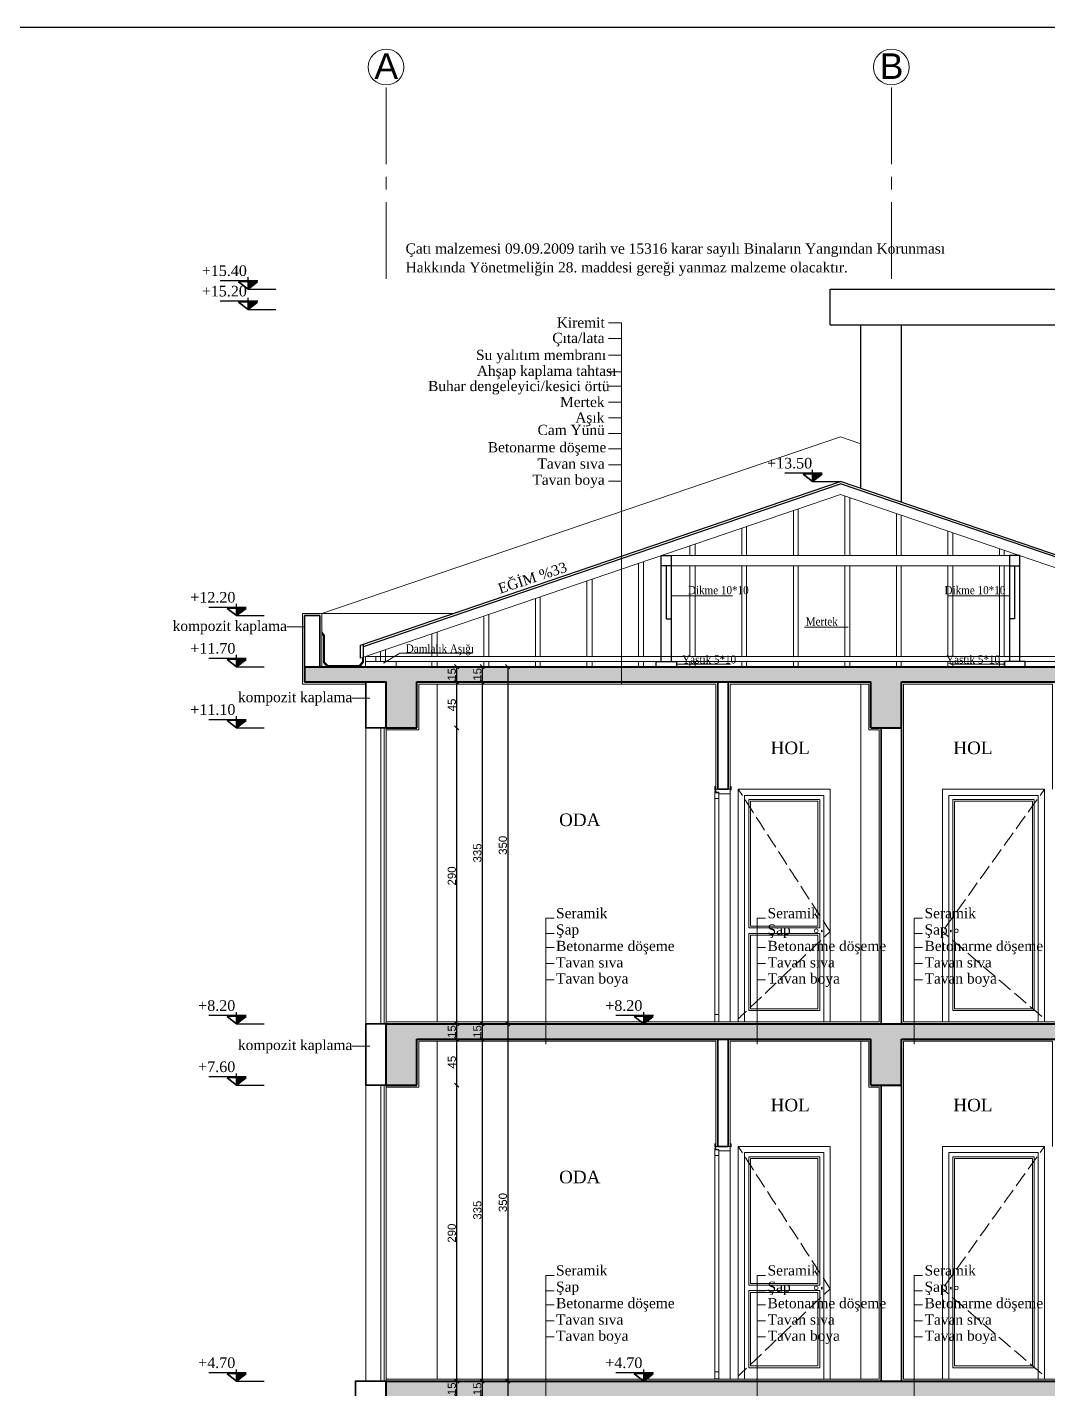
# Model space of a CAD drawing. Header units: centimetres. Extents: x 14449 to 53524, y -19051 to -10746.
# Drawn here: x 20336 to 21336, y -17917 to -16583 of the extents above; entities that cross this region are included whole.
import ezdxf

# ---------------------------------------------------------------- set-up
doc = ezdxf.new("R2010")
doc.units = ezdxf.units.CM
doc.linetypes.add('CENTER2', pattern=[112.5, 75, -12.5, 12.5, -12.5])
doc.linetypes.add('IZDUSUM1', pattern=[20, 7.5, -5, 7.5, 0])
doc.layers.add('KOT', color=1, linetype='Continuous')
doc.layers.add('Yazi', color=7, linetype='Continuous')
for name, color, linetype, lineweight in [('malzeme cizgisi', 242, 'Continuous', 20), ('P-AKS', 255, 'Continuous', 5), ('P-ÖLÇÜ İÇ', 243, 'Continuous', 0), ('rtm-duv tugla', 22, 'Continuous', 35), ('rtm-izdusum-üst ince', 8, 'IZDUSUM1', 5), ('rtm-kapı-ahsap', 35, 'Continuous', 13), ('rtm-kesit katmanı-04', 33, 'Continuous', 25), ('rtm-kesit katmanı-05', 153, 'Continuous', 20), ('rtm-kesit katmanı-06', 136, 'Continuous', 15), ('rtm-mhl-yazı-malzeme', 7, 'Continuous', 13), ('rtm-pen-ahsap', 35, 'Continuous', 13), ('rtm-sembol kot yazı', 7, 'Continuous', 20), ('rtm-sembol malzeme cizgisi', 242, 'Continuous', 20), ('rtm-sıva', 252, 'Continuous', 15), ('rtm-tarama-betonarme', 51, 'Continuous', 13), ('rtm-tas_betonarme', 50, 'Continuous', 40)]:
    doc.layers.add(name, color=color, linetype=linetype, lineweight=lineweight)
doc.styles.add('arial_1_18', font='arial.ttf', dxfattribs={"height": 0.2})
doc.styles.get("Standard").update_dxf_attribs({"font": 'arial.ttf'})
doc.styles.add('times new roman_1_18', font='times.ttf', dxfattribs={"height": 0.2})
doc.styles.add('VAZ-OLCU', font='times.ttf', dxfattribs={"height": 60})
doc.styles.add('ölçü', font='times.ttf', dxfattribs={"height": 10})
doc.dimstyles.new('İÇ ÖLÇÜ', dxfattribs={"dimtxt": 8, "dimasz": 4, "dimexe": 1.25, "dimexo": 0.625, "dimtad": 1, "dimdec": 0, "dimtxsty": 'Standard', "dimblk": 'OBLIQUE', "dimcen": 2.5, "dimse1": 1, "dimse2": 1, "dimclrd": 256, "dimclrt": 256, "dimadec": 0, "dimazin": 0, "dimtfac": 1, "dimtdec": 0, "dimtmove": 1, "dimatfit": 3, "dimldrblk": 'OBLIQUE', "dimfxl": 1, "dimarcsym": 0})
pattern_1 = [(45, (-13698.372, -11789.541), (-6.735192, 6.735192), []), (45, (-13691.6365, -11789.541), (-6.735192, 6.735192), [4.7625, -2.38125])]

# ---------------------------------------------------------------- blocks, each defined once
blk = doc.blocks.new('kotson')
at = {"layer": 'KOT'}
blk.add_hatch(color=256, dxfattribs=at).paths.add_polyline_path([(0.3, 13.6), (18, 0), (18, 13.6)])
for p, q in [((70, 16), (0, 16)), ((18, 0), (0.3, 13.6)), ((0.3, 13.6), (35.6, 13.6)), ((18, 0), (18, 21.9)), ((35.6, 13.6), (18, 0)), ((18, 0), (35.6, 13.6)), ((18, 0), (18, 13.6)), ((18, 0), (-33.7, 0))]:
    blk.add_line(p, q, dxfattribs=at)
blk = doc.blocks.new('_Oblique')
at = {"color": 0, "linetype": 'ByBlock', "lineweight": -2}
blk.add_line((-0.5, -0.5), (0.5, 0.5), dxfattribs=at)
blk = doc.blocks.new('*D4971')
at = {"layer": 'Defpoints', "color": 0, "lineweight": 30, "transparency": 16777216}
for p in [(20759.7, -17210), (20757.1, -17225), (20759.7, -17225)]:
    blk.add_point(p, dxfattribs=at)
at = {"layer": 'P-ÖLÇÜ İÇ', "lineweight": -2, "transparency": 16777216}
blk.add_line((20757.1, -17210), (20757.1, -17225), dxfattribs=at)
at = {"layer": 'P-ÖLÇÜ İÇ', "lineweight": -2, "transparency": 16777216, "xscale": 4, "yscale": 4, "zscale": 4}
for p, rotation in [((20757.1, -17210), 90), ((20757.1, -17225), 270)]:
    blk.add_blockref('_Oblique', p, dxfattribs=dict(at, rotation=rotation))
at = {"layer": 'P-ÖLÇÜ İÇ', "transparency": 16777216, "insert": (20752.4, -17217.5), "char_height": 8, "attachment_point": 5, "rotation": 90}
blk.add_mtext('15', dxfattribs=at)
blk = doc.blocks.new('*D4977')
at = {"layer": 'Defpoints', "color": 0, "lineweight": 30, "transparency": 16777216}
for p in [(20759.7, -17225), (20757.1, -17270), (20757.1, -17270)]:
    blk.add_point(p, dxfattribs=at)
at = {"layer": 'P-ÖLÇÜ İÇ', "lineweight": -2, "transparency": 16777216}
blk.add_line((20757.1, -17225), (20757.1, -17270), dxfattribs=at)
at = {"layer": 'P-ÖLÇÜ İÇ', "lineweight": -2, "transparency": 16777216, "xscale": 4, "yscale": 4, "zscale": 4}
for p, rotation in [((20757.1, -17225), 90), ((20757.1, -17270), 270)]:
    blk.add_blockref('_Oblique', p, dxfattribs=dict(at, rotation=rotation))
at = {"layer": 'P-ÖLÇÜ İÇ', "transparency": 16777216, "insert": (20752.4, -17247.5), "char_height": 8, "attachment_point": 5, "rotation": 90}
blk.add_mtext('45', dxfattribs=at)
blk = doc.blocks.new('*D4978')
at = {"layer": 'Defpoints', "color": 0, "lineweight": 30, "transparency": 16777216}
for p in [(20757.1, -17270), (20757.1, -17560), (20760.4, -17560)]:
    blk.add_point(p, dxfattribs=at)
at = {"layer": 'P-ÖLÇÜ İÇ', "lineweight": -2, "transparency": 16777216}
blk.add_line((20757.1, -17270), (20757.1, -17560), dxfattribs=at)
at = {"layer": 'P-ÖLÇÜ İÇ', "lineweight": -2, "transparency": 16777216, "xscale": 4, "yscale": 4, "zscale": 4}
for p, rotation in [((20757.1, -17270), 90), ((20757.1, -17560), 270)]:
    blk.add_blockref('_Oblique', p, dxfattribs=dict(at, rotation=rotation))
at = {"layer": 'P-ÖLÇÜ İÇ', "transparency": 16777216, "insert": (20752.4, -17415), "char_height": 8, "attachment_point": 5, "rotation": 90}
blk.add_mtext('290', dxfattribs=at)
blk = doc.blocks.new('*D4979')
at = {"layer": 'Defpoints', "color": 0, "lineweight": 30, "transparency": 16777216}
for p in [(20760.4, -17560), (20757.1, -17575), (20757.1, -17575)]:
    blk.add_point(p, dxfattribs=at)
at = {"layer": 'P-ÖLÇÜ İÇ', "lineweight": -2, "transparency": 16777216}
blk.add_line((20757.1, -17560), (20757.1, -17575), dxfattribs=at)
at = {"layer": 'P-ÖLÇÜ İÇ', "lineweight": -2, "transparency": 16777216, "xscale": 4, "yscale": 4, "zscale": 4}
for p, rotation in [((20757.1, -17560), 90), ((20757.1, -17575), 270)]:
    blk.add_blockref('_Oblique', p, dxfattribs=dict(at, rotation=rotation))
at = {"layer": 'P-ÖLÇÜ İÇ', "transparency": 16777216, "insert": (20752.4, -17567.5), "char_height": 8, "attachment_point": 5, "rotation": 90}
blk.add_mtext('15', dxfattribs=at)
blk = doc.blocks.new('*D4980')
at = {"layer": 'Defpoints', "color": 0, "lineweight": 30, "transparency": 16777216}
for p in [(20757.1, -17575), (20757.1, -17620), (20758.1, -17620)]:
    blk.add_point(p, dxfattribs=at)
at = {"layer": 'P-ÖLÇÜ İÇ', "lineweight": -2, "transparency": 16777216}
blk.add_line((20757.1, -17575), (20757.1, -17620), dxfattribs=at)
at = {"layer": 'P-ÖLÇÜ İÇ', "lineweight": -2, "transparency": 16777216, "xscale": 4, "yscale": 4, "zscale": 4}
for p, rotation in [((20757.1, -17575), 90), ((20757.1, -17620), 270)]:
    blk.add_blockref('_Oblique', p, dxfattribs=dict(at, rotation=rotation))
at = {"layer": 'P-ÖLÇÜ İÇ', "transparency": 16777216, "insert": (20752.4, -17597.5), "char_height": 8, "attachment_point": 5, "rotation": 90}
blk.add_mtext('45', dxfattribs=at)
blk = doc.blocks.new('*D4981')
at = {"layer": 'Defpoints', "color": 0, "lineweight": 30, "transparency": 16777216}
for p in [(20758.1, -17620), (20757.1, -17910), (20757.1, -17910)]:
    blk.add_point(p, dxfattribs=at)
at = {"layer": 'P-ÖLÇÜ İÇ', "lineweight": -2, "transparency": 16777216}
blk.add_line((20757.1, -17620), (20757.1, -17910), dxfattribs=at)
at = {"layer": 'P-ÖLÇÜ İÇ', "lineweight": -2, "transparency": 16777216, "xscale": 4, "yscale": 4, "zscale": 4}
for p, rotation in [((20757.1, -17620), 90), ((20757.1, -17910), 270)]:
    blk.add_blockref('_Oblique', p, dxfattribs=dict(at, rotation=rotation))
at = {"layer": 'P-ÖLÇÜ İÇ', "transparency": 16777216, "insert": (20752.4, -17765), "char_height": 8, "attachment_point": 5, "rotation": 90}
blk.add_mtext('290', dxfattribs=at)
blk = doc.blocks.new('*D4972')
at = {"layer": 'Defpoints', "color": 0, "lineweight": 30, "transparency": 16777216}
for p in [(20757.1, -17910), (20757.1, -17925), (20757.1, -17925)]:
    blk.add_point(p, dxfattribs=at)
at = {"layer": 'P-ÖLÇÜ İÇ', "lineweight": -2, "transparency": 16777216}
blk.add_line((20757.1, -17910), (20757.1, -17925), dxfattribs=at)
at = {"layer": 'P-ÖLÇÜ İÇ', "lineweight": -2, "transparency": 16777216, "xscale": 4, "yscale": 4, "zscale": 4}
for p, rotation in [((20757.1, -17910), 90), ((20757.1, -17925), 270)]:
    blk.add_blockref('_Oblique', p, dxfattribs=dict(at, rotation=rotation))
at = {"layer": 'P-ÖLÇÜ İÇ', "transparency": 16777216, "insert": (20752.4, -17917.5), "char_height": 8, "attachment_point": 5, "rotation": 90}
blk.add_mtext('15', dxfattribs=at)
blk = doc.blocks.new('*D4934')
at = {"layer": 'Defpoints', "color": 0, "lineweight": 30, "transparency": 16777216}
for p in [(20784.7, -17210), (20782.1, -17225), (20784.7, -17225)]:
    blk.add_point(p, dxfattribs=at)
at = {"layer": 'P-ÖLÇÜ İÇ', "lineweight": -2, "transparency": 16777216}
blk.add_line((20782.1, -17210), (20782.1, -17225), dxfattribs=at)
at = {"layer": 'P-ÖLÇÜ İÇ', "lineweight": -2, "transparency": 16777216, "xscale": 4, "yscale": 4, "zscale": 4}
for p, rotation in [((20782.1, -17210), 90), ((20782.1, -17225), 270)]:
    blk.add_blockref('_Oblique', p, dxfattribs=dict(at, rotation=rotation))
at = {"layer": 'P-ÖLÇÜ İÇ', "transparency": 16777216, "insert": (20777.4, -17217.5), "char_height": 8, "attachment_point": 5, "rotation": 90}
blk.add_mtext('15', dxfattribs=at)
blk = doc.blocks.new('*D4935')
at = {"layer": 'Defpoints', "color": 0, "lineweight": 30, "transparency": 16777216}
for p in [(20809.7, -17210), (20807.1, -17560), (20809.7, -17560)]:
    blk.add_point(p, dxfattribs=at)
at = {"layer": 'P-ÖLÇÜ İÇ', "lineweight": -2, "transparency": 16777216}
blk.add_line((20807.1, -17210), (20807.1, -17560), dxfattribs=at)
at = {"layer": 'P-ÖLÇÜ İÇ', "lineweight": -2, "transparency": 16777216, "xscale": 4, "yscale": 4, "zscale": 4}
for p, rotation in [((20807.1, -17210), 90), ((20807.1, -17560), 270)]:
    blk.add_blockref('_Oblique', p, dxfattribs=dict(at, rotation=rotation))
at = {"layer": 'P-ÖLÇÜ İÇ', "transparency": 16777216, "insert": (20802.4, -17385), "char_height": 8, "attachment_point": 5, "rotation": 90}
blk.add_mtext('350', dxfattribs=at)
blk = doc.blocks.new('*D4986')
at = {"layer": 'Defpoints', "color": 0, "lineweight": 30, "transparency": 16777216}
for p in [(20782.1, -17225), (20782.1, -17560), (20782.1, -17560)]:
    blk.add_point(p, dxfattribs=at)
at = {"layer": 'P-ÖLÇÜ İÇ', "lineweight": -2, "transparency": 16777216}
blk.add_line((20782.1, -17225), (20782.1, -17560), dxfattribs=at)
at = {"layer": 'P-ÖLÇÜ İÇ', "lineweight": -2, "transparency": 16777216, "xscale": 4, "yscale": 4, "zscale": 4}
for p, rotation in [((20782.1, -17225), 90), ((20782.1, -17560), 270)]:
    blk.add_blockref('_Oblique', p, dxfattribs=dict(at, rotation=rotation))
at = {"layer": 'P-ÖLÇÜ İÇ', "transparency": 16777216, "insert": (20777.4, -17392.5), "char_height": 8, "attachment_point": 5, "rotation": 90}
blk.add_mtext('335', dxfattribs=at)
blk = doc.blocks.new('*D4987')
at = {"layer": 'Defpoints', "color": 0, "lineweight": 30, "transparency": 16777216}
for p in [(20782.1, -17560), (20782.1, -17575), (20782.1, -17575)]:
    blk.add_point(p, dxfattribs=at)
at = {"layer": 'P-ÖLÇÜ İÇ', "lineweight": -2, "transparency": 16777216}
blk.add_line((20782.1, -17560), (20782.1, -17575), dxfattribs=at)
at = {"layer": 'P-ÖLÇÜ İÇ', "lineweight": -2, "transparency": 16777216, "xscale": 4, "yscale": 4, "zscale": 4}
for p, rotation in [((20782.1, -17560), 90), ((20782.1, -17575), 270)]:
    blk.add_blockref('_Oblique', p, dxfattribs=dict(at, rotation=rotation))
at = {"layer": 'P-ÖLÇÜ İÇ', "transparency": 16777216, "insert": (20777.4, -17567.5), "char_height": 8, "attachment_point": 5, "rotation": 90}
blk.add_mtext('15', dxfattribs=at)
blk = doc.blocks.new('*D4988')
at = {"layer": 'Defpoints', "color": 0, "lineweight": 30, "transparency": 16777216}
for p in [(20782.1, -17575), (20782.1, -17910), (20782.1, -17910)]:
    blk.add_point(p, dxfattribs=at)
at = {"layer": 'P-ÖLÇÜ İÇ', "lineweight": -2, "transparency": 16777216}
blk.add_line((20782.1, -17575), (20782.1, -17910), dxfattribs=at)
at = {"layer": 'P-ÖLÇÜ İÇ', "lineweight": -2, "transparency": 16777216, "xscale": 4, "yscale": 4, "zscale": 4}
for p, rotation in [((20782.1, -17575), 90), ((20782.1, -17910), 270)]:
    blk.add_blockref('_Oblique', p, dxfattribs=dict(at, rotation=rotation))
at = {"layer": 'P-ÖLÇÜ İÇ', "transparency": 16777216, "insert": (20777.4, -17742.5), "char_height": 8, "attachment_point": 5, "rotation": 90}
blk.add_mtext('335', dxfattribs=at)
blk = doc.blocks.new('*D4989')
at = {"layer": 'Defpoints', "color": 0, "lineweight": 30, "transparency": 16777216}
for p in [(20782.1, -17910), (20782.1, -17925), (20782.1, -17925)]:
    blk.add_point(p, dxfattribs=at)
at = {"layer": 'P-ÖLÇÜ İÇ', "lineweight": -2, "transparency": 16777216}
blk.add_line((20782.1, -17910), (20782.1, -17925), dxfattribs=at)
at = {"layer": 'P-ÖLÇÜ İÇ', "lineweight": -2, "transparency": 16777216, "xscale": 4, "yscale": 4, "zscale": 4}
for p, rotation in [((20782.1, -17910), 90), ((20782.1, -17925), 270)]:
    blk.add_blockref('_Oblique', p, dxfattribs=dict(at, rotation=rotation))
at = {"layer": 'P-ÖLÇÜ İÇ', "transparency": 16777216, "insert": (20777.4, -17917.5), "char_height": 8, "attachment_point": 5, "rotation": 90}
blk.add_mtext('15', dxfattribs=at)
blk = doc.blocks.new('*D4990')
at = {"layer": 'Defpoints', "color": 0, "lineweight": 30, "transparency": 16777216}
for p in [(20807.1, -17560), (20807.1, -17910), (20807.1, -17910)]:
    blk.add_point(p, dxfattribs=at)
at = {"layer": 'P-ÖLÇÜ İÇ', "lineweight": -2, "transparency": 16777216}
blk.add_line((20807.1, -17560), (20807.1, -17910), dxfattribs=at)
at = {"layer": 'P-ÖLÇÜ İÇ', "lineweight": -2, "transparency": 16777216, "xscale": 4, "yscale": 4, "zscale": 4}
for p, rotation in [((20807.1, -17560), 90), ((20807.1, -17910), 270)]:
    blk.add_blockref('_Oblique', p, dxfattribs=dict(at, rotation=rotation))
at = {"layer": 'P-ÖLÇÜ İÇ', "transparency": 16777216, "insert": (20802.4, -17735), "char_height": 8, "attachment_point": 5, "rotation": 90}
blk.add_mtext('350', dxfattribs=at)
blk = doc.blocks.new('*D4991')
at = {"layer": 'Defpoints', "color": 0, "lineweight": 30, "transparency": 16777216}
for p in [(20807.1, -17910), (20807.1, -18360), (20807.1, -18360)]:
    blk.add_point(p, dxfattribs=at)
at = {"layer": 'P-ÖLÇÜ İÇ', "lineweight": -2, "transparency": 16777216}
blk.add_line((20807.1, -17910), (20807.1, -18360), dxfattribs=at)
at = {"layer": 'P-ÖLÇÜ İÇ', "lineweight": -2, "transparency": 16777216, "xscale": 4, "yscale": 4, "zscale": 4}
for p, rotation in [((20807.1, -17910), 90), ((20807.1, -18360), 270)]:
    blk.add_blockref('_Oblique', p, dxfattribs=dict(at, rotation=rotation))
at = {"layer": 'P-ÖLÇÜ İÇ', "transparency": 16777216, "insert": (20802.4, -18135), "char_height": 8, "attachment_point": 5, "rotation": 90}
blk.add_mtext('450', dxfattribs=at)

msp = doc.modelspace()

# ---------------------------------------------------------------- hatches: boundary and pattern name
at = {"layer": 'rtm-tarama-betonarme'}
h = msp.add_hatch(dxfattribs=at)
h.set_pattern_fill('ANSI33', color=256, scale=1.5, style=0)
h.set_pattern_definition(pattern_1)
h.paths.add_polyline_path([(20987.6, -17210), (20608, -17210), (20608, -17225), (20688, -17225), (20688, -17270), (20718, -17270), (20718, -17225), (20987.6, -17225)])
h.paths.add_polyline_path([(21658, -17210), (20987.6, -17210), (20987.6, -17225), (21163, -17225), (21163, -17270), (21193, -17270), (21193, -17225), (21553, -17225), (21553, -17270), (21578, -17270), (21578, -17225), (21658, -17225)])
h = msp.add_hatch(dxfattribs=at)
h.set_pattern_fill('ANSI33', color=256, scale=1.5, style=0)
h.set_pattern_definition([(45, (-13698.372, -11439.541), (-6.735192, 6.735192), []), (45, (-13691.6365, -11439.541), (-6.735192, 6.735192), [4.7625, -2.38125])])
h.paths.add_polyline_path([(21193, -17575), (21553, -17575), (21553, -17620), (21578, -17620), (21578, -17560), (20688, -17560), (20688, -17620), (20718, -17620), (20718, -17575), (21163, -17575), (21163, -17620), (21193, -17620)])
h = msp.add_hatch(dxfattribs=at)
h.set_pattern_fill('ANSI33', color=256, scale=1.5, style=0)
h.set_pattern_definition(pattern_1)
h.paths.add_polyline_path([(21193, -17925), (21553, -17925), (21553, -17970), (21578, -17970), (21578, -17910), (20688, -17910), (20688, -17970), (20718, -17970), (20718, -17925), (21163, -17925), (21163, -17970), (21193, -17970)])

# ---------------------------------------------------------------- linework, layer by layer
at = {"color": 2, "lineweight": 25}
msp.add_lwpolyline([(19683, -16583.5), (22043.1, -16583.5), (22043.1, -18783.5), (19683, -18783.5)], close=True, dxfattribs=at)
at = {"layer": 'malzeme cizgisi'}
for p, q in [((20918.6, -16873.2), (20905.8, -16873.2)), ((20918.6, -17227), (20918.6, -16873.2)), ((20918.6, -16888.3), (20905.8, -16888.3)), ((20918.6, -16904.9), (20905.8, -16904.9)), ((20918.6, -16921), (20905.8, -16921)), ((20918.6, -16935.3), (20905.8, -16935.3)), ((20918.6, -16950.9), (20905.8, -16950.9)), ((20918.6, -16966.2), (20905.8, -16966.2)), ((20918.6, -16981.5), (20905.8, -16981.5)), ((20918.6, -16996.5), (20905.8, -16996.5)), ((20918.6, -17012.3), (20905.8, -17012.3)), ((20918.6, -17028.1), (20905.8, -17028.1)), ((20852.5, -17456.5), (20844.4, -17456.5)), ((20844.4, -17456.5), (20844.4, -17580)), ((21059.7, -17456.5), (21051.6, -17456.5)), ((21051.6, -17456.5), (21051.6, -17580)), ((21213.5, -17456.5), (21205.4, -17456.5)), ((21205.4, -17456.5), (21205.4, -17580)), ((20852.5, -17471.5), (20844.4, -17471.5)), ((21059.7, -17471.5), (21051.6, -17471.5)), ((21213.5, -17471.5), (21205.4, -17471.5)), ((20844.4, -17485.1), (20852.5, -17485.1)), ((21051.6, -17485.1), (21059.7, -17485.1)), ((21205.4, -17485.1), (21213.5, -17485.1)), ((20844.4, -17500.9), (20852.5, -17500.9)), ((21051.6, -17500.9), (21059.7, -17500.9)), ((21205.4, -17500.9), (21213.5, -17500.9)), ((20844.4, -17516.7), (20852.5, -17516.7)), ((21051.6, -17516.7), (21059.7, -17516.7)), ((21205.4, -17516.7), (21213.5, -17516.7)), ((20852.5, -17806.5), (20844.4, -17806.5)), ((20844.4, -17806.5), (20844.4, -17930)), ((21059.7, -17806.5), (21051.6, -17806.5)), ((21051.6, -17806.5), (21051.6, -17930)), ((21213.5, -17806.5), (21205.4, -17806.5)), ((21205.4, -17806.5), (21205.4, -17930)), ((20852.5, -17821.5), (20844.4, -17821.5)), ((21059.7, -17821.5), (21051.6, -17821.5)), ((21213.5, -17821.5), (21205.4, -17821.5)), ((20844.4, -17835.1), (20852.5, -17835.1)), ((21051.6, -17835.1), (21059.7, -17835.1)), ((21205.4, -17835.1), (21213.5, -17835.1)), ((20844.4, -17850.9), (20852.5, -17850.9)), ((21051.6, -17850.9), (21059.7, -17850.9)), ((21205.4, -17850.9), (21213.5, -17850.9)), ((20844.4, -17866.7), (20852.5, -17866.7)), ((21051.6, -17866.7), (21059.7, -17866.7)), ((21205.4, -17866.7), (21213.5, -17866.7))]:
    msp.add_line(p, q, dxfattribs=at)
at = {"layer": 'P-AKS', "linetype": 'CENTER2'}
for points in [[(20688, -16830), (20688, -16640)], [(21183, -16830), (21183, -16640)]]:
    msp.add_lwpolyline(points, dxfattribs=at)
at = {"layer": 'P-AKS', "linetype": 'Continuous'}
for centre in [(20688, -16622.5), (21183, -16622.5)]:
    msp.add_circle(centre, 17.5, dxfattribs=at)
at = {"layer": 'P-ÖLÇÜ İÇ'}
for points in [[(20664.8, -17201), (20664.8, -17205.3), (20661.7, -17209), (20630.9, -17209), (20627.8, -17205.6), (20627.8, -17179.3), (20625, -17175.8)], [(20665.8, -17200.6), (20665.8, -17205.6), (20662.2, -17210), (20630.4, -17210), (20626.8, -17206), (20626.8, -17179.7), (20625, -17177.5)]]:
    msp.add_lwpolyline(points, dxfattribs=at)
at = {"layer": 'rtm-duv tugla'}
for p, q in [((20608, -17210), (20608, -17160)), ((20608, -17160), (20623, -17160)), ((20623, -17160), (20623, -17210)), ((21013, -17330), (21013, -17225)), ((21023, -17330), (21023, -17225)), ((21173, -17560), (21173, -17270)), ((21193, -17560), (21193, -17270)), ((21023, -17330), (21013, -17330)), ((21013, -17680), (21013, -17575)), ((21023, -17680), (21023, -17575)), ((21173, -17910), (21173, -17620)), ((21193, -17910), (21193, -17620)), ((21023, -17680), (21013, -17680))]:
    msp.add_line(p, q, dxfattribs=at)
for points in [[(20688, -17270), (20668, -17270), (20668, -17225), (20688, -17225), (20688, -17270)], [(20688, -17620), (20668, -17620), (20668, -17560), (20688, -17560), (20688, -17620)], [(20688, -17970), (20658, -17970), (20658, -17910), (20688, -17910), (20688, -17970)]]:
    msp.add_lwpolyline(points, dxfattribs=at)
at = {"layer": 'rtm-izdusum-üst ince', "lineweight": 9}
for points in [[(21033, -17330), (21123, -17469.6), (21033, -17555)], [(21333, -17330), (21233, -17469.6), (21333, -17555)], [(21033, -17680), (21123, -17819.6), (21033, -17905)], [(21333, -17680), (21233, -17819.6), (21333, -17905)]]:
    msp.add_lwpolyline(points, dxfattribs=at)
at = {"layer": 'rtm-kapı-ahsap'}
for p, q in [((21010.1, -17330.6), (21010.1, -17327.5)), ((21010.1, -17327.5), (21011, -17327.5)), ((21011, -17327.5), (21011, -17330.6)), ((21026.2, -17327.5), (21025, -17327.5)), ((21025, -17327.5), (21025, -17330.6)), ((21026.2, -17330.6), (21026.2, -17327.5)), ((21010, -17557.9), (21010, -17332)), ((21011, -17332), (21010, -17332)), ((21010, -17339.1), (21013.9, -17339.1)), ((21011, -17330.6), (21010.1, -17330.6)), ((21011, -17330), (21025, -17330)), ((21011, -17330), (21011, -17333)), ((21011, -17333.5), (21011, -17332)), ((21011, -17333), (21014, -17333)), ((21013.9, -17333.5), (21011, -17333.5)), ((21013.9, -17333.5), (21013.9, -17557.9)), ((21014, -17333), (21014, -17334.5)), ((21014, -17334.5), (21025, -17334.5)), ((21025, -17334.5), (21025, -17330)), ((21025, -17330.6), (21026.2, -17330.6)), ((21025, -17334.5), (21025, -17558)), ((21010, -17550.9), (21013.9, -17550.9)), ((21013.9, -17557.9), (21010, -17557.9)), ((21010, -17907.9), (21010, -17682)), ((21011, -17682), (21010, -17682)), ((21010, -17689.1), (21013.9, -17689.1)), ((21010.1, -17680.6), (21010.1, -17677.5)), ((21010.1, -17677.5), (21011, -17677.5)), ((21011, -17680.6), (21010.1, -17680.6)), ((21011, -17677.5), (21011, -17680.6)), ((21011, -17680), (21025, -17680)), ((21011, -17680), (21011, -17683)), ((21011, -17683.5), (21011, -17682)), ((21011, -17683), (21014, -17683)), ((21013.9, -17683.5), (21011, -17683.5)), ((21013.9, -17683.5), (21013.9, -17907.9)), ((21014, -17683), (21014, -17684.5)), ((21014, -17684.5), (21025, -17684.5)), ((21026.2, -17677.5), (21025, -17677.5)), ((21025, -17677.5), (21025, -17680.6)), ((21025, -17684.5), (21025, -17680)), ((21025, -17680.6), (21026.2, -17680.6)), ((21025, -17684.5), (21025, -17908)), ((21026.2, -17680.6), (21026.2, -17677.5)), ((21010, -17900.9), (21013.9, -17900.9)), ((21013.9, -17907.9), (21010, -17907.9))]:
    msp.add_line(p, q, dxfattribs=at)
at = {"layer": 'rtm-kapı-ahsap', "const_width": 0.388}
for points in [[(21010.5, -17331.1, -1), (21010.5, -17331.7, -1)], [(21010.5, -17681.1, -1), (21010.5, -17681.7, -1)]]:
    msp.add_lwpolyline(points, format="xyb", close=True, dxfattribs=at)
at = {"layer": 'rtm-kesit katmanı-04', "lineweight": 30}
for p, q in [((21123, -16875), (21123, -16840)), ((21123, -16840), (21628, -16840)), ((21123, -16875), (21628, -16875)), ((21153, -17035.4), (21153, -16875)), ((21193, -17049.1), (21193, -16875)), ((20662.8, -17189), (21133, -17028.6)), ((20665.8, -17190.1), (21133, -17030.7)), ((21603.2, -17189), (21133, -17028.6)), ((21600.2, -17190.1), (21133, -17030.7)), ((20662.8, -17201.6), (20662.8, -17189)), ((20665.8, -17200.6), (20665.8, -17187.9))]:
    msp.add_line(p, q, dxfattribs=at)
at = {"layer": 'rtm-kesit katmanı-04', "lineweight": 20}
for p, q in [((20662.8, -17201.6), (21133, -17041.3)), ((21603.2, -17201.6), (21133, -17041.3)), ((20967.4, -17101.2), (21298.7, -17101.2)), ((21298.7, -17111.3), (20967.4, -17111.3))]:
    msp.add_line(p, q, dxfattribs=at)
at = {"layer": 'rtm-kesit katmanı-04', "lineweight": 9}
for p, q in [((21116.9, -17336.1), (21039.2, -17336.1)), ((21039.2, -17336.1), (21039.2, -17558)), ((21116.9, -17336.1), (21116.9, -17558)), ((21239.2, -17336.1), (21239.2, -17558)), ((21239.2, -17336.1), (21326.9, -17336.1)), ((21326.9, -17336.1), (21326.9, -17558)), ((21116.9, -17686.1), (21039.2, -17686.1)), ((21039.2, -17686.1), (21039.2, -17908)), ((21116.9, -17686.1), (21116.9, -17908)), ((21239.2, -17686.1), (21239.2, -17908)), ((21239.2, -17686.1), (21326.9, -17686.1)), ((21326.9, -17686.1), (21326.9, -17908))]:
    msp.add_line(p, q, dxfattribs=at)
at = {"layer": 'rtm-kesit katmanı-04'}
for points in [[(20957.4, -17205), (20957.4, -17101.2)], [(20967.4, -17101.2), (20967.4, -17205)], [(21298.7, -17101.2), (21298.7, -17205)], [(21308.7, -17205), (21308.7, -17101.2)], [(20962.4, -17111.3), (20962.4, -17163.2)], [(21303.7, -17111.3), (21303.7, -17163.2)], [(20962.4, -17163.2), (20967.4, -17163.2)], [(21303.7, -17163.2), (21298.7, -17163.2)], [(20952.4, -17205), (20972.4, -17205)], [(20952.4, -17205), (20952.4, -17210)], [(20972.4, -17205), (20972.4, -17210)], [(21313.7, -17205), (21293.7, -17205)], [(21293.7, -17205), (21293.7, -17210)], [(21313.7, -17205), (21313.7, -17210)]]:
    msp.add_lwpolyline(points, dxfattribs=at)
for points in [[(20957.4, -17101.2), (20967.4, -17101.2), (20967.4, -17111.3), (20957.4, -17111.3)], [(21308.7, -17101.2), (21298.7, -17101.2), (21298.7, -17111.3), (21308.7, -17111.3)]]:
    msp.add_lwpolyline(points, close=True, dxfattribs=at)
at = {"layer": 'rtm-kesit katmanı-04', "lineweight": 9}
for points in [[(21033, -17558), (21033, -17330), (21123, -17330), (21123, -17558)], [(21333, -17558), (21333, -17330), (21233, -17330), (21233, -17558)], [(21033, -17908), (21033, -17680), (21123, -17680), (21123, -17908)], [(21333, -17908), (21333, -17680), (21233, -17680), (21233, -17908)]]:
    msp.add_lwpolyline(points, dxfattribs=at)
at = {"layer": 'rtm-kesit katmanı-05'}
for p, q in [((21137.5, -17101.2), (21137.5, -17042.8)), ((21142.2, -17044.4), (21142.2, -17101.2)), ((21087, -17101.2), (21087, -17057)), ((21091.7, -17055.4), (21091.7, -17101.2)), ((21187.9, -17101.2), (21187.9, -17060)), ((21192.7, -17061.6), (21192.7, -17101.2)), ((21036.5, -17101.2), (21036.5, -17074.2)), ((21041.2, -17072.6), (21041.2, -17101.2)), ((21238.4, -17101.2), (21238.4, -17077.2)), ((21243.1, -17078.8), (21243.1, -17101.2)), ((20985.6, -17101.2), (20985.6, -17091.6)), ((20990.8, -17089.8), (20990.8, -17101.2)), ((21288.9, -17101.2), (21288.9, -17094.4)), ((21293.6, -17096), (21293.6, -17101.2)), ((20935.2, -17200), (20935.2, -17108.8)), ((20940.3, -17107), (20940.3, -17200)), ((20985.6, -17200), (20985.6, -17111.3)), ((20990.8, -17111.3), (20990.8, -17200)), ((21036.5, -17200), (21036.5, -17111.3)), ((21041.2, -17111.3), (21041.2, -17200)), ((21087, -17200), (21087, -17111.3)), ((21091.7, -17111.3), (21091.7, -17200)), ((21137.5, -17200), (21137.5, -17111.3)), ((21142.2, -17111.3), (21142.2, -17200)), ((21187.9, -17200), (21187.9, -17111.3)), ((21192.7, -17111.3), (21192.7, -17200)), ((21238.4, -17200), (21238.4, -17111.3)), ((21243.1, -17111.3), (21243.1, -17200)), ((21288.9, -17200), (21288.9, -17111.3)), ((21293.6, -17111.3), (21293.6, -17200)), ((20884.7, -17200), (20884.7, -17126)), ((20889.8, -17124.2), (20889.8, -17200)), ((20838.9, -17141.6), (20838.9, -17200)), ((20834.2, -17200), (20834.2, -17143.2)), ((20783.8, -17200), (20783.8, -17160.4)), ((20788.5, -17158.8), (20788.5, -17200)), ((20732.9, -17200), (20732.9, -17177.8)), ((20738, -17176), (20738, -17200)), ((20732.9, -17210), (20732.9, -17205)), ((20738, -17205), (20738, -17210)), ((20783.8, -17210), (20783.8, -17205)), ((20788.5, -17205), (20788.5, -17210)), ((20834.2, -17210), (20834.2, -17205)), ((20838.9, -17205), (20838.9, -17210)), ((20884.7, -17210), (20884.7, -17205)), ((20889.8, -17205), (20889.8, -17210)), ((20935.2, -17210), (20935.2, -17205)), ((20940.3, -17205), (20940.3, -17210)), ((20985.6, -17210), (20985.6, -17205)), ((20990.8, -17205), (20990.8, -17210)), ((21036.5, -17210), (21036.5, -17205)), ((21041.2, -17205), (21041.2, -17210)), ((21087, -17210), (21087, -17205)), ((21091.7, -17205), (21091.7, -17210)), ((21137.5, -17210), (21137.5, -17205)), ((21142.2, -17205), (21142.2, -17210)), ((21187.9, -17210), (21187.9, -17205)), ((21192.7, -17205), (21192.7, -17210)), ((21238.4, -17210), (21238.4, -17205)), ((21243.1, -17205), (21243.1, -17210)), ((21288.9, -17210), (21288.9, -17205)), ((21293.6, -17205), (21293.6, -17210))]:
    msp.add_line(p, q, dxfattribs=at)
at = {"layer": 'rtm-kesit katmanı-05', "lineweight": 9}
for p, q in [((21244.9, -17341.9), (21244.9, -17468.5)), ((21321.1, -17341.9), (21244.9, -17341.9)), ((21244.9, -17341.9), (21244.9, -17341.9)), ((21321.1, -17464.2), (21321.1, -17341.9)), ((21321.1, -17545.1), (21321.1, -17346.6)), ((21112.8, -17466), (21043.2, -17466)), ((21112.9, -17471.3), (21043.2, -17471.3)), ((21244.9, -17468.8), (21244.9, -17545.1)), ((21244.9, -17545.1), (21321.1, -17545.1)), ((21244.9, -17691.9), (21244.9, -17818.5)), ((21321.1, -17691.9), (21244.9, -17691.9)), ((21244.9, -17691.9), (21244.9, -17691.9)), ((21321.1, -17814.2), (21321.1, -17691.9)), ((21321.1, -17895.1), (21321.1, -17696.6)), ((21112.8, -17816), (21043.2, -17816)), ((21112.9, -17821.3), (21043.2, -17821.3)), ((21244.9, -17818.8), (21244.9, -17895.1)), ((21244.9, -17895.1), (21321.1, -17895.1))]:
    msp.add_line(p, q, dxfattribs=at)
at = {"layer": 'rtm-kesit katmanı-05'}
for points in [[(20682.4, -17205), (20682.4, -17195)], [(20687.5, -17193.2), (20687.5, -17205)], [(20952.4, -17205), (20972.4, -17205)], [(20952.4, -17205), (20952.4, -17210)], [(20972.4, -17205), (20972.4, -17210)], [(21313.7, -17205), (21293.7, -17205)], [(21293.7, -17205), (21293.7, -17210)], [(21313.7, -17205), (21313.7, -17210)]]:
    msp.add_lwpolyline(points, dxfattribs=at)
at = {"layer": 'rtm-kesit katmanı-05', "lineweight": 9}
for points in [[(21043.2, -17466), (21043.2, -17340.1), (21112.9, -17340.1)], [(21112.9, -17340.1), (21112.9, -17466)], [(21322.9, -17466), (21322.9, -17340.1), (21243.2, -17340.1)], [(21243.2, -17340.1), (21243.2, -17466)], [(21243.2, -17455.4), (21243.2, -17546.9), (21322.9, -17546.9), (21322.9, -17344.1)], [(21112.9, -17471.3), (21112.9, -17546.9), (21043.2, -17546.9), (21043.2, -17471.3)], [(21044.9, -17473.1), (21111.1, -17473.1), (21111.1, -17545.1), (21044.9, -17545.1), (21044.9, -17473.1)], [(21043.2, -17816), (21043.2, -17690.1), (21112.9, -17690.1)], [(21112.9, -17690.1), (21112.9, -17816)], [(21322.9, -17816), (21322.9, -17690.1), (21243.2, -17690.1)], [(21243.2, -17690.1), (21243.2, -17816)], [(21243.2, -17805.4), (21243.2, -17896.9), (21322.9, -17896.9), (21322.9, -17694.1)], [(21112.9, -17821.3), (21112.9, -17896.9), (21043.2, -17896.9), (21043.2, -17821.3)], [(21044.9, -17823.1), (21111.1, -17823.1), (21111.1, -17895.1), (21044.9, -17895.1), (21044.9, -17823.1)]]:
    msp.add_lwpolyline(points, dxfattribs=at)
for points in [[(21111.1, -17341.9), (21111.1, -17464.2), (21044.9, -17464.2), (21044.9, -17341.9), (21111.1, -17341.9)], [(21111.1, -17691.9), (21111.1, -17814.2), (21044.9, -17814.2), (21044.9, -17691.9), (21111.1, -17691.9)]]:
    msp.add_lwpolyline(points, close=True, dxfattribs=at)
at = {"layer": 'rtm-kesit katmanı-06'}
for points in [[(20677.8, -17200), (20667.8, -17200), (20667.8, -17205), (20677.8, -17205), (20677.8, -17200)], [(20697.8, -17205), (20667.8, -17205), (20667.8, -17210), (20697.8, -17210), (20697.8, -17205)], [(20677.8, -17200), (21588.2, -17200)], [(20677.8, -17205), (21588.2, -17205)]]:
    msp.add_lwpolyline(points, dxfattribs=at)
at = {"layer": 'rtm-kesit katmanı-06', "lineweight": 9}
for centre in [(21109.4, -17468.7), (21246.7, -17468.7), (21109.4, -17818.7), (21246.7, -17818.7)]:
    msp.add_circle(centre, 1.78, dxfattribs=at)
for centre in [(21114.9, -17469), (21114.9, -17819)]:
    msp.add_ellipse(centre, major_axis=(0, 0.931), ratio=0.398742, start_param=3.141593, end_param=9.424778, dxfattribs=at)
at = {"layer": 'rtm-kesit katmanı-06', "lineweight": 9, "extrusion": (0, 0, -1)}
for centre in [(21241.2, -17469), (21241.2, -17819)]:
    msp.add_ellipse(centre, major_axis=(0, 0.931), ratio=0.398742, start_param=3.141593, end_param=9.424778, dxfattribs=at)
at = {"layer": 'rtm-mhl-yazı-malzeme', "linetype": 'Continuous', "lineweight": 0}
for p, q in [((20608, -17171.1), (20590.9, -17171.1)), ((20672.1, -17240.9), (20654.9, -17240.9)), ((20672.1, -17581.7), (20654.9, -17581.7))]:
    msp.add_line(p, q, dxfattribs=at)
at = {"layer": 'rtm-pen-ahsap'}
for points in [[(20683, -17270), (20683, -17560)], [(20686, -17560), (20686, -17270)], [(20683, -17620), (20683, -17910)], [(20686, -17910), (20686, -17620)]]:
    msp.add_lwpolyline(points, dxfattribs=at)
at = {"layer": 'rtm-sembol malzeme cizgisi'}
for points in [[(20967.4, -17140.6), (21027.4, -17140.6)], [(21298.7, -17140.6), (21238.7, -17140.6)], [(21140.7, -17171.3), (21097.9, -17171.3)], [(20701.5, -17196.7), (20685.3, -17206.7)], [(20701.5, -17196.7), (20772.6, -17196.7)], [(21025.3, -17207.5), (20972.4, -17207.5)], [(21240.8, -17207.5), (21293.7, -17207.5)]]:
    msp.add_lwpolyline(points, dxfattribs=at)
at = {"layer": 'rtm-sıva'}
for p, q in [((20625, -17158), (21133, -16984.7)), ((21153, -16991.6), (21133, -16984.7)), ((20625, -17158), (20662, -17158)), ((20625, -17158), (20753.7, -17158)), ((20738, -17558), (20738, -17227)), ((21153, -17227), (21153, -17558)), ((20668, -17270), (20668, -17560)), ((20688, -17270), (20688, -17560)), ((20738, -17908), (20738, -17577)), ((21153, -17577), (21153, -17908)), ((20668, -17620), (20668, -17910)), ((20688, -17620), (20688, -17910))]:
    msp.add_line(p, q, dxfattribs=at)
for points in [[(20668, -17227), (20606, -17227), (20606, -17158), (20625, -17158), (20625, -17210)], [(21025, -17330), (21025, -17227), (21161, -17227), (21161, -17272), (21171, -17272), (21171, -17558), (20688, -17558)], [(20688, -17272), (20720, -17272), (20720, -17227), (21011, -17227), (21011, -17330.6)], [(21566.4, -17378), (21561, -17378), (21561, -17558), (21195, -17558), (21195, -17227), (21341, -17227), (21341, -17330)], [(21025, -17680), (21025, -17577), (21161, -17577), (21161, -17622), (21171, -17622), (21171, -17908), (20688, -17908)], [(20688, -17622), (20720, -17622), (20720, -17577), (21011, -17577), (21011, -17680.6)], [(21566.4, -17728), (21561, -17728), (21561, -17908), (21195, -17908), (21195, -17577), (21341, -17577), (21341, -17680)]]:
    msp.add_lwpolyline(points, dxfattribs=at)
at = {"layer": 'rtm-tas_betonarme'}
for p, q in [((20608, -17210), (21658, -17210)), ((20608, -17210), (20608, -17225)), ((20608, -17225), (20688, -17225)), ((20688, -17270), (20688, -17225)), ((20718, -17225), (21163, -17225)), ((20718, -17270), (20718, -17225)), ((21163, -17270), (21163, -17225)), ((21193, -17225), (21553, -17225)), ((21193, -17270), (21193, -17225)), ((20688, -17270), (20718, -17270)), ((21163, -17270), (21193, -17270)), ((20688, -17560), (21578, -17560)), ((20688, -17620), (20688, -17560)), ((20718, -17575), (21163, -17575)), ((20718, -17620), (20718, -17575)), ((21163, -17620), (21163, -17575)), ((21193, -17575), (21553, -17575)), ((21193, -17620), (21193, -17575)), ((20688, -17620), (20718, -17620)), ((21163, -17620), (21193, -17620)), ((20688, -17910), (21578, -17910)), ((20688, -17970), (20688, -17910))]:
    msp.add_line(p, q, dxfattribs=at)

# ---------------------------------------------------------------- block references
at = {"layer": 'KOT', "xscale": -0.525, "yscale": 0.525, "zscale": 0.525}
for p in [(20562.2, -16840), (20562.2, -16860), (21115.3, -17028.6), (20551, -17160), (20551, -17210), (20551, -17270), (20551, -17560), (20949.8, -17560), (20551, -17620), (20551, -17910), (20949.8, -17910)]:
    msp.add_blockref('kotson', p, dxfattribs=at)

# ---------------------------------------------------------------- texts
at = {"layer": 'P-AKS', "linetype": 'Continuous', "style": 'arial_1_18'}
for s, p in [('A', (20676.5, -16634.1)), ('B', (21171.5, -16634.1))]:
    msp.add_text(s, height=25, dxfattribs=at).set_placement(p)
at = {"layer": 'rtm-mhl-yazı-malzeme', "linetype": 'Continuous', "lineweight": 0, "style": 'times new roman_1_18'}
for s, p in [('Çatı malzemesi 09.09.2009 tarih ve 15316 karar sayılı Binaların Yangından Korunması ', (20707.1, -16805.3)), ('Hakkında Yönetmeliğin 28. maddesi gereği yanmaz malzeme olacaktır.', (20707.1, -16823.7)), ('Kiremit', (20855.2, -16877.8)), ('Çıta/lata ', (20850.8, -16892.9)), ('Su yalıtım membranı ', (20776.1, -16909.5)), (' Ahşap kaplama tahtası', (20773.1, -16925.1)), ('Buhar dengeleyici/kesici örtü', (20729.1, -16940)), ('Mertek', (20858.4, -16955.6)), ('Aşık', (20873.3, -16970.9)), ('Cam Yünü', (20836.4, -16983)), ('Betonarme döşeme', (20787.6, -17000)), ('Tavan sıva', (20836.3, -17016)), ('Tavan boya', (20831.3, -17031.8)), ('kompozit kaplama', (20478.9, -17175)), ('kompozit kaplama', (20542.9, -17244.8)), ('Seramik', (20854.5, -17456.5)), ('Seramik', (21061.7, -17456.5)), ('Seramik', (21215.5, -17456.5)), ('Şap', (20854.5, -17472.5)), ('Şap', (21061.7, -17472.5)), ('Şap', (21215.5, -17472.5)), ('Betonarme döşeme', (20854.5, -17488.6)), ('Betonarme döşeme', (21061.7, -17488.6)), ('Betonarme döşeme', (21215.5, -17488.6)), ('Tavan sıva', (20854.5, -17504.7)), ('Tavan sıva', (21061.7, -17504.7)), ('Tavan sıva', (21215.5, -17504.7)), ('Tavan boya', (20854.5, -17520.5)), ('Tavan boya', (21061.7, -17520.5)), ('Tavan boya', (21215.5, -17520.5)), ('kompozit kaplama', (20542.9, -17585.6)), ('Seramik', (20854.5, -17806.5)), ('Seramik', (21061.7, -17806.5)), ('Seramik', (21215.5, -17806.5)), ('Şap', (20854.5, -17822.5)), ('Şap', (21061.7, -17822.5)), ('Şap', (21215.5, -17822.5)), ('Betonarme döşeme', (20854.5, -17838.6)), ('Betonarme döşeme', (21061.7, -17838.6)), ('Betonarme döşeme', (21215.5, -17838.6)), ('Tavan sıva', (20854.5, -17854.7)), ('Tavan sıva', (21061.7, -17854.7)), ('Tavan sıva', (21215.5, -17854.7)), ('Tavan boya', (20854.5, -17870.5)), ('Tavan boya', (21061.7, -17870.5)), ('Tavan boya', (21215.5, -17870.5))]:
    msp.add_text(s, height=10, dxfattribs=at).set_placement(p)
at = {"layer": 'rtm-mhl-yazı-malzeme', "style": 'times new roman_1_18', "width": 0.9}
for s, p in [('Dikme 10*10', (20983.7, -17139)), ('Dikme 10*10', (21235.1, -17139)), ('Mertek', (21099.1, -17169.7)), ('Damlalık Aşığı', (20707.3, -17196.2)), ('Yastık 5*10', (20978.1, -17206.9)), ('Yastık 5*10', (21236.6, -17206.9))]:
    msp.add_text(s, height=8, dxfattribs=at).set_placement(p)
at = {"layer": 'rtm-mhl-yazı-malzeme', "style": 'ölçü'}
for s, p in [('HOL', (21064.7, -17295.7)), ('HOL', (21243.7, -17295.7)), ('ODA', (20857.5, -17366.2)), ('HOL', (21064.7, -17645.7)), ('HOL', (21243.7, -17645.7)), ('ODA', (20857.5, -17716.2))]:
    msp.add_text(s, height=12.35, dxfattribs=at).set_placement(p)
at = {"layer": 'rtm-sembol kot yazı', "style": 'VAZ-OLCU'}
for s, p in [('+15.40', (20507.4, -16827.2, -91.9)), ('+15.20', (20507.4, -16847.2, -91.9)), ('+13.50', (21061.2, -17015.8, -91.9)), ('+12.20', (20496.2, -17147.2, -91.9)), ('+11.70', (20496.2, -17197.2, -91.9)), ('+11.10', (20496.2, -17257.2, -91.9)), ('+8.20', (20503.9, -17547.2, -91.9)), ('+8.20', (20902.7, -17547.2, -91.9)), ('+7.60', (20503.9, -17607.2, -91.9)), ('+4.70', (20503.9, -17897.2, -91.9)), ('+4.70', (20902.7, -17897.2, -91.9))]:
    msp.add_text(s, height=10.4, dxfattribs=at).set_placement(p)
at = {"layer": 'Yazi', "color": 7, "linetype": 'Continuous', "lineweight": -3, "style": 'times new roman_1_18'}
msp.add_text('EĞİM %33', height=10, rotation=18.3056, dxfattribs=at).set_placement((20799.7, -17138.6))

# ---------------------------------------------------------------- dimensions: what is measured, and where the dimension line sits
at = {"layer": 'P-ÖLÇÜ İÇ'}
for base, p1, p2, picture, middle in [((20757.1, -17225), (20759.7, -17210), (20759.7, -17225), '*D4971', (20752.4, -17217.5)), ((20782.1, -17225), (20784.7, -17210), (20784.7, -17225), '*D4934', (20777.4, -17217.5)), ((20807.1, -17560), (20809.7, -17210), (20809.7, -17560), '*D4935', (20802.4, -17385)), ((20757.1, -17270), (20759.7, -17225), (20757.1, -17270), '*D4977', (20752.4, -17247.5)), ((20782.1, -17560), (20782.1, -17225), (20782.1, -17560), '*D4986', (20777.4, -17392.5)), ((20757.1, -17560), (20757.1, -17270), (20760.4, -17560), '*D4978', (20752.4, -17415)), ((20757.1, -17575), (20760.4, -17560), (20757.1, -17575), '*D4979', (20752.4, -17567.5)), ((20782.1, -17575), (20782.1, -17560), (20782.1, -17575), '*D4987', (20777.4, -17567.5)), ((20807.1, -17910), (20807.1, -17560), (20807.1, -17910), '*D4990', (20802.4, -17735)), ((20757.1, -17620), (20757.1, -17575), (20758.1, -17620), '*D4980', (20752.4, -17597.5)), ((20782.1, -17910), (20782.1, -17575), (20782.1, -17910), '*D4988', (20777.4, -17742.5)), ((20757.1, -17910), (20758.1, -17620), (20757.1, -17910), '*D4981', (20752.4, -17765)), ((20757.1, -17925), (20757.1, -17910), (20757.1, -17925), '*D4972', (20752.4, -17917.5)), ((20782.1, -17925), (20782.1, -17910), (20782.1, -17925), '*D4989', (20777.4, -17917.5)), ((20807.1, -18360), (20807.1, -17910), (20807.1, -18360), '*D4991', (20802.4, -18135))]:
    dim = msp.add_linear_dim(base=base, p1=p1, p2=p2, angle=90, dimstyle='İÇ ÖLÇÜ', dxfattribs=at)
    dim.commit()
    dim.dimension.update_dxf_attribs({"geometry": picture, "text_midpoint": middle})

doc.saveas('drawing.dxf')
